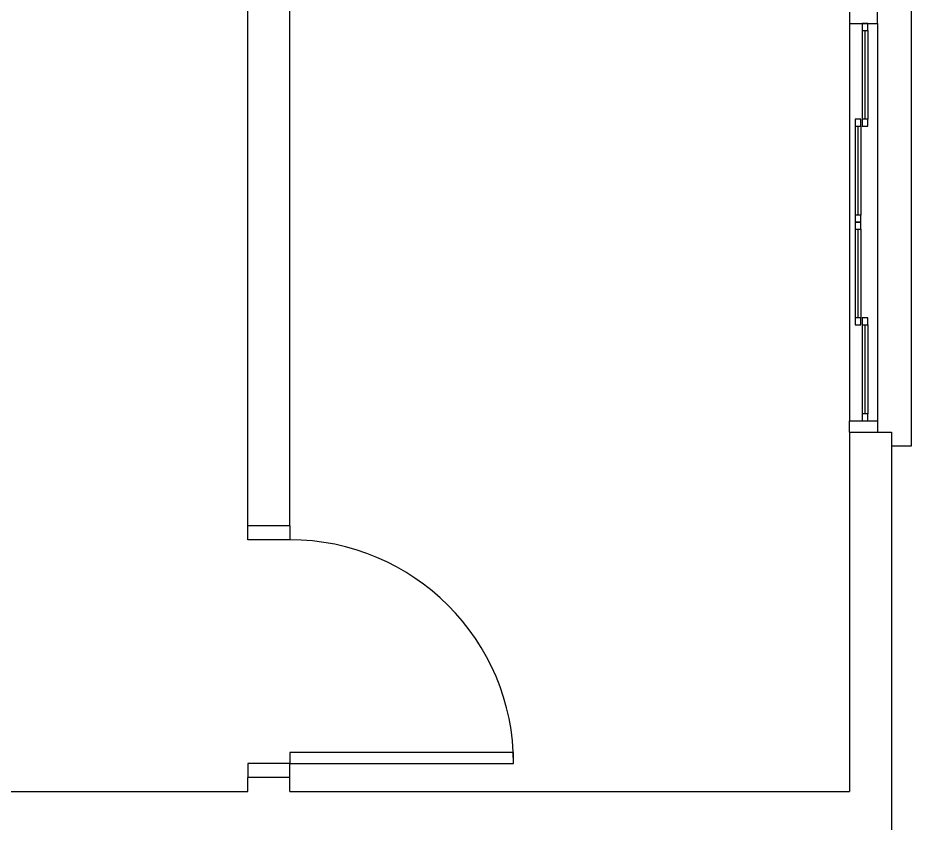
# Model space of a CAD drawing. Extents: x 241 to 398, y 106 to 179.
# Drawn here: x 262.65 to 265.841, y 114.924 to 117.802 of the extents above; entities that cross this region are included whole.
import ezdxf

# ---------------------------------------------------------------- set-up
doc = ezdxf.new("R2010")
doc.units = 0
doc.layers.add('ALVVISTA', color=8, linetype='CONTINUOUS')

msp = doc.modelspace()

# ---------------------------------------------------------------- linework, layer by layer
at = {"layer": 'ALVVISTA'}
for p, q in [((263.6211, 115.9869, -3.35), (263.6211, 117.9469, -3.35)), ((263.4711, 115.9869, -3.35), (263.4711, 117.8719, -3.35)), ((265.8411, 117.8719, -3.35), (265.8411, 116.2719, -3.35)), ((265.6211, 117.8219, -3.35), (265.6211, 117.7819, -3.35)), ((265.7211, 117.7819, -3.35), (265.7211, 117.8219, -3.35)), ((265.6211, 117.7819, -3.35), (265.6211, 116.3619, -3.35)), ((265.6211, 117.7819, -3.35), (265.7211, 117.7819, -3.35)), ((265.6661, 117.7819, -3.35), (265.6661, 117.7569, -3.35)), ((265.6861, 117.7819, -3.35), (265.6661, 117.7819, -3.35)), ((265.6861, 117.7569, -3.35), (265.6861, 117.7819, -3.35)), ((265.7211, 117.7819, -3.35), (265.7211, 116.3619, -3.35)), ((265.6661, 117.7569, -3.35), (265.6661, 117.4394, -3.35)), ((265.6661, 117.7569, -3.35), (265.6861, 117.7569, -3.35)), ((265.6761, 117.7569, -3.35), (265.6761, 117.4394, -3.35)), ((265.6861, 117.7569, -3.35), (265.6861, 117.4394, -3.35)), ((265.6411, 117.4394, -3.35), (265.6411, 117.4144, -3.35)), ((265.6611, 117.4394, -3.35), (265.6411, 117.4394, -3.35)), ((265.6611, 117.4144, -3.35), (265.6611, 117.4394, -3.35)), ((265.6861, 117.4394, -3.35), (265.6661, 117.4394, -3.35)), ((265.6661, 117.4394, -3.35), (265.6661, 117.4144, -3.35)), ((265.6861, 117.4144, -3.35), (265.6861, 117.4394, -3.35)), ((265.6411, 117.4144, -3.35), (265.6411, 117.0969, -3.35)), ((265.6411, 117.4144, -3.35), (265.6611, 117.4144, -3.35)), ((265.6511, 117.4144, -3.35), (265.6511, 117.0969, -3.35)), ((265.6611, 117.4144, -3.35), (265.6611, 117.0969, -3.35)), ((265.6661, 117.4144, -3.35), (265.6861, 117.4144, -3.35)), ((265.6611, 117.0969, -3.35), (265.6411, 117.0969, -3.35)), ((265.6411, 117.0969, -3.35), (265.6411, 117.0719, -3.35)), ((265.6611, 117.0719, -3.35), (265.6611, 117.0969, -3.35)), ((265.6411, 117.0719, -3.35), (265.6611, 117.0719, -3.35)), ((265.6411, 117.0719, -3.35), (265.6411, 117.0469, -3.35)), ((265.6611, 117.0719, -3.35), (265.6411, 117.0719, -3.35)), ((265.6411, 117.0469, -3.35), (265.6411, 116.7294, -3.35)), ((265.6411, 117.0469, -3.35), (265.6611, 117.0469, -3.35)), ((265.6511, 117.0469, -3.35), (265.6511, 116.7294, -3.35)), ((265.6611, 117.0469, -3.35), (265.6611, 117.0719, -3.35)), ((265.6611, 117.0469, -3.35), (265.6611, 116.7294, -3.35)), ((265.6611, 116.7294, -3.35), (265.6411, 116.7294, -3.35)), ((265.6411, 116.7294, -3.35), (265.6411, 116.7044, -3.35)), ((265.6611, 116.7044, -3.35), (265.6611, 116.7294, -3.35)), ((265.6661, 116.7294, -3.35), (265.6661, 116.7044, -3.35)), ((265.6861, 116.7294, -3.35), (265.6661, 116.7294, -3.35)), ((265.6861, 116.7044, -3.35), (265.6861, 116.7294, -3.35)), ((265.6411, 116.7044, -3.35), (265.6611, 116.7044, -3.35)), ((265.6661, 116.7044, -3.35), (265.6661, 116.3869, -3.35)), ((265.6661, 116.7044, -3.35), (265.6861, 116.7044, -3.35)), ((265.6761, 116.7044, -3.35), (265.6761, 116.3869, -3.35)), ((265.6861, 116.7044, -3.35), (265.6861, 116.3869, -3.35)), ((265.6861, 116.3869, -3.35), (265.6661, 116.3869, -3.35)), ((265.6661, 116.3869, -3.35), (265.6661, 116.3619, -3.35)), ((265.6861, 116.3619, -3.35), (265.6861, 116.3869, -3.35)), ((265.6211, 116.3219, -3.35), (265.6211, 116.3619, -3.35)), ((265.6211, 116.3619, -3.35), (265.7211, 116.3619, -3.35)), ((265.6661, 116.3619, -3.35), (265.6861, 116.3619, -3.35)), ((265.7211, 116.3619, -3.35), (265.7211, 116.3219, -3.35)), ((265.6211, 116.3219, -3.35), (265.6211, 115.0369, -3.35)), ((265.6211, 116.3219, -3.35), (265.7711, 116.3219, -3.35)), ((265.7711, 116.3219, -3.35), (265.7711, 114.9619, -3.35)), ((265.8411, 116.2719, -3.35), (265.7711, 116.2719, -3.35)), ((263.6211, 115.9869, -3.35), (263.4711, 115.9869, -3.35)), ((263.4711, 115.9369, -3.35), (263.4711, 115.9869, -3.35)), ((263.6211, 115.9869, -3.35), (263.6211, 115.9369, -3.35)), ((263.6211, 115.9369, -3.35), (263.4711, 115.9369, -3.35)), ((264.4211, 115.1769, -3.35), (263.6211, 115.1769, -3.35)), ((263.6211, 115.1769, -3.35), (263.6211, 115.1369, -3.35)), ((264.4211, 115.1369, -3.35), (264.4211, 115.1769, -3.35)), ((263.6211, 115.1369, -3.35), (263.4711, 115.1369, -3.35)), ((263.4711, 115.1369, -3.35), (263.4711, 115.0869, -3.35)), ((263.6211, 115.0869, -3.35), (263.6211, 115.1369, -3.35)), ((263.6211, 115.1369, -3.35), (264.4211, 115.1369, -3.35)), ((263.6211, 115.0869, -3.35), (263.4711, 115.0869, -3.35)), ((263.4711, 115.0369, -3.35), (263.4711, 115.0869, -3.35)), ((263.6211, 115.0369, -3.35), (263.6211, 115.0869, -3.35)), ((259.9211, 115.0369, -3.35), (263.4711, 115.0369, -3.35)), ((263.6211, 115.0369, -3.35), (265.6211, 115.0369, -3.35)), ((265.7711, 114.9619, -3.35), (265.7711, 114.4869, -3.35))]:
    msp.add_line(p, q, dxfattribs=at)
msp.add_arc((263.6211, 115.1369, -3.35), 0.8, 0, 90, dxfattribs=at)

doc.saveas('drawing.dxf')
